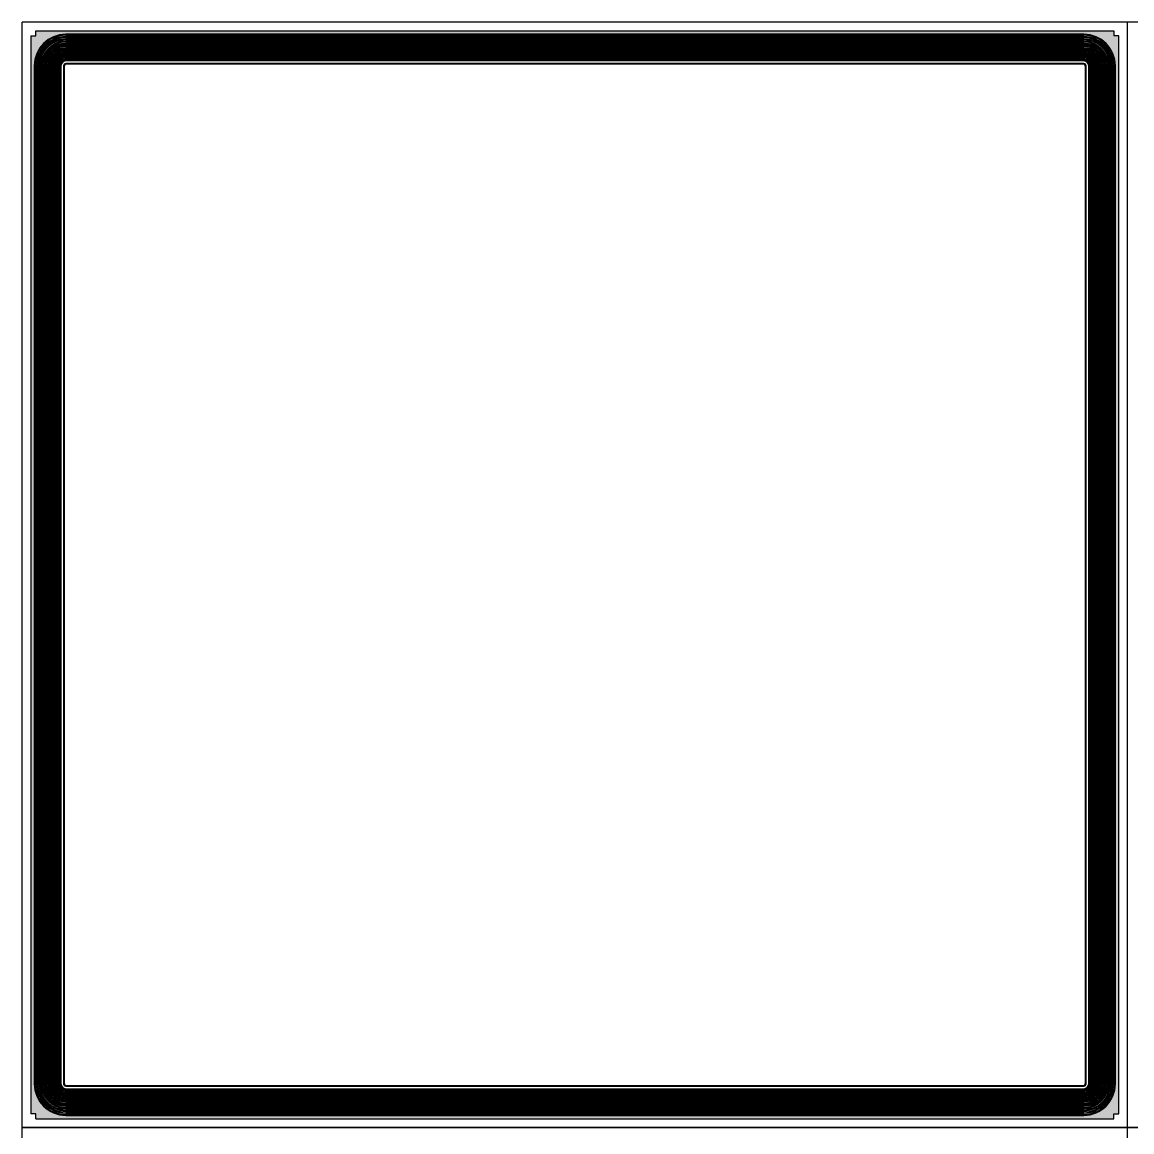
# Model space of a CAD drawing. Header units: millimetres. Extents: x -75 to 75, y -75 to 75.
# Drawn here: x 21.65 to 43.38, y -0.09 to 21.65 of the extents above; entities that cross this region are included whole.
import ezdxf

# ---------------------------------------------------------------- set-up
doc = ezdxf.new("R2010")
doc.units = ezdxf.units.MM
doc.layers.add('400AMET#2', color=9, linetype='Continuous')

msp = doc.modelspace()

# ---------------------------------------------------------------- hatches: boundary and pattern name
at = {"layer": '400AMET#2'}
h = msp.add_hatch(color=256, dxfattribs=at)
h.dxf.hatch_style = 1
h.paths.add_polyline_path([(21.92, 21.48), (21.92, 21.38), (21.82, 21.38), (21.82, 0.27), (21.92, 0.27), (21.92, 0.17), (43.03, 0.17), (43.03, 0.27), (43.13, 0.27), (43.13, 21.38), (43.03, 21.38), (43.03, 21.48)])
h.paths.add_polyline_path([(22.503, 21.413), (42.447, 21.413, -0.414214), (43.063, 20.797), (43.063, 0.853, -0.414214), (42.447, 0.237), (22.503, 0.237, -0.414214), (21.887, 0.853), (21.887, 20.797, -0.414214)], flags=16)
h.paths.add_polyline_path([(22.503, 21.393), (42.447, 21.393, -0.414214), (43.043, 20.797), (43.043, 0.853, -0.414214), (42.447, 0.257), (22.503, 0.257, -0.414214), (21.907, 0.853), (21.907, 20.797, -0.414214)], flags=0)
h.paths.add_polyline_path([(22.503, 21.367), (42.447, 21.367, -0.414214), (43.017, 20.797), (43.017, 0.853, -0.414214), (42.447, 0.283), (22.503, 0.283, -0.414214), (21.933, 0.853), (21.933, 20.797, -0.414214)], flags=0)
h.paths.add_polyline_path([(22.503, 21.347), (42.447, 21.347, -0.414214), (42.997, 20.797), (42.997, 0.853, -0.414214), (42.447, 0.303), (22.503, 0.303, -0.414214), (21.953, 0.853), (21.953, 20.797, -0.414214)], flags=0)
h.paths.add_polyline_path([(22.503, 21.323), (42.447, 21.323, -0.414214), (42.973, 20.797), (42.973, 0.853, -0.414214), (42.447, 0.327), (22.503, 0.327, -0.414214), (21.977, 0.853), (21.977, 20.797, -0.414214)], flags=0)
h.paths.add_polyline_path([(22.503, 21.303), (42.447, 21.303, -0.414214), (42.953, 20.797), (42.953, 0.853, -0.414214), (42.447, 0.347), (22.503, 0.347, -0.414214), (21.997, 0.853), (21.997, 20.797, -0.414214)], flags=0)
h.paths.add_polyline_path([(22.503, 21.279), (42.447, 21.279, -0.414214), (42.929, 20.797), (42.929, 0.853, -0.414214), (42.447, 0.371), (22.503, 0.371, -0.414214), (22.021, 0.853), (22.021, 20.797, -0.414214)], flags=0)
h.paths.add_polyline_path([(22.503, 21.259), (42.447, 21.259, -0.414214), (42.909, 20.797), (42.909, 0.853, -0.414214), (42.447, 0.391), (22.503, 0.391, -0.414214), (22.041, 0.853), (22.041, 20.797, -0.414214)], flags=0)
h.paths.add_polyline_path([(22.503, 21.235), (42.447, 21.235, -0.414214), (42.885, 20.797), (42.885, 0.853, -0.414214), (42.447, 0.415), (22.503, 0.415, -0.414214), (22.065, 0.853), (22.065, 20.797, -0.414214)], flags=0)
h.paths.add_polyline_path([(22.503, 21.215), (42.447, 21.215, -0.414214), (42.865, 20.797), (42.865, 0.853, -0.414214), (42.447, 0.435), (22.503, 0.435, -0.414214), (22.085, 0.853), (22.085, 20.797, -0.414214)], flags=0)
h.paths.add_polyline_path([(22.503, 21.193), (42.447, 21.193, -0.414214), (42.843, 20.797), (42.843, 0.853, -0.414214), (42.447, 0.457), (22.503, 0.457, -0.414214), (22.107, 0.853), (22.107, 20.797, -0.414214)], flags=0)
h.paths.add_polyline_path([(22.503, 21.173), (42.447, 21.173, -0.414214), (42.823, 20.797), (42.823, 0.853, -0.414214), (42.447, 0.477), (22.503, 0.477, -0.414214), (22.127, 0.853), (22.127, 20.797, -0.414214)], flags=0)
h.paths.add_polyline_path([(22.503, 21.151), (42.447, 21.151, -0.414214), (42.801, 20.797), (42.801, 0.853, -0.414214), (42.447, 0.499), (22.503, 0.499, -0.414214), (22.149, 0.853), (22.149, 20.797, -0.414214)], flags=0)
h.paths.add_polyline_path([(22.503, 21.131), (42.447, 21.131, -0.414214), (42.781, 20.797), (42.781, 0.853, -0.414214), (42.447, 0.519), (22.503, 0.519, -0.414214), (22.169, 0.853), (22.169, 20.797, -0.414214)], flags=0)
h.paths.add_polyline_path([(22.503, 21.109), (42.447, 21.109, -0.414214), (42.759, 20.797), (42.759, 0.853, -0.414214), (42.447, 0.541), (22.503, 0.541, -0.414214), (22.191, 0.853), (22.191, 20.797, -0.414214)], flags=0)
h.paths.add_polyline_path([(22.503, 21.089), (42.447, 21.089, -0.414214), (42.739, 20.797), (42.739, 0.853, -0.414214), (42.447, 0.561), (22.503, 0.561, -0.414214), (22.211, 0.853), (22.211, 20.797, -0.414214)], flags=0)
h.paths.add_polyline_path([(22.503, 21.071), (42.447, 21.071, -0.414214), (42.721, 20.797), (42.721, 0.853, -0.414214), (42.447, 0.579), (22.503, 0.579, -0.414214), (22.229, 0.853), (22.229, 20.797, -0.414214)], flags=0)
h.paths.add_polyline_path([(22.503, 21.051), (42.447, 21.051, -0.414214), (42.701, 20.797), (42.701, 0.853, -0.414214), (42.447, 0.599), (22.503, 0.599, -0.414214), (22.249, 0.853), (22.249, 20.797, -0.414214)], flags=0)
h.paths.add_polyline_path([(22.503, 21.033), (42.447, 21.033, -0.414214), (42.683, 20.797), (42.683, 0.853, -0.414214), (42.447, 0.617), (22.503, 0.617, -0.414214), (22.267, 0.853), (22.267, 20.797, -0.414214)], flags=0)
h.paths.add_polyline_path([(22.503, 21.013), (42.447, 21.013, -0.414214), (42.663, 20.797), (42.663, 0.853, -0.414214), (42.447, 0.637), (22.503, 0.637, -0.414214), (22.287, 0.853), (22.287, 20.797, -0.414214)], flags=0)
h.paths.add_polyline_path([(22.503, 20.995), (42.447, 20.995, -0.414214), (42.645, 20.797), (42.645, 0.853, -0.414214), (42.447, 0.655), (22.503, 0.655, -0.414214), (22.305, 0.853), (22.305, 20.797, -0.414214)], flags=0)
h.paths.add_polyline_path([(22.503, 20.975), (42.447, 20.975, -0.414214), (42.625, 20.797), (42.625, 0.853, -0.414214), (42.447, 0.675), (22.503, 0.675, -0.414214), (22.325, 0.853), (22.325, 20.797, -0.414214)], flags=0)
h.paths.add_polyline_path([(22.503, 20.96), (42.447, 20.96, -0.414214), (42.61, 20.797), (42.61, 0.853, -0.414214), (42.447, 0.69), (22.503, 0.69, -0.414214), (22.34, 0.853), (22.34, 20.797, -0.414214)], flags=0)
h.paths.add_polyline_path([(22.503, 20.94), (42.447, 20.94, -0.414214), (42.59, 20.797), (42.59, 0.853, -0.414214), (42.447, 0.71), (22.503, 0.71, -0.414214), (22.36, 0.853), (22.36, 20.797, -0.414214)], flags=0)
h.paths.add_polyline_path([(22.503, 20.925), (42.447, 20.925, -0.414214), (42.575, 20.797), (42.575, 0.853, -0.414214), (42.447, 0.725), (22.503, 0.725, -0.414214), (22.375, 0.853), (22.375, 20.797, -0.414214)], flags=0)
h.paths.add_polyline_path([(22.503, 20.905), (42.447, 20.905, -0.414214), (42.555, 20.797), (42.555, 0.853, -0.414214), (42.447, 0.745), (22.503, 0.745, -0.414214), (22.395, 0.853), (22.395, 20.797, -0.414214)], flags=0)
h.paths.add_polyline_path([(42.54, 20.89), (42.54, 0.76), (22.41, 0.76), (22.41, 20.89)], flags=0)
h.paths.add_polyline_path([(42.49, 20.84), (42.49, 0.81), (22.46, 0.81), (22.46, 20.84)], flags=0)
h.paths.add_polyline_path([(42.475, 20.825), (42.475, 0.825), (22.475, 0.825), (22.475, 20.825)], flags=0)
h.paths.add_polyline_path([(32.55, 20.797), (32.55, 20.647), (32.4, 20.647), (32.4, 20.797), (22.653, 20.797), (22.653, 20.647), (22.503, 20.647), (22.503, 10.9), (22.653, 10.9), (22.653, 10.75), (22.503, 10.75), (22.503, 1.003), (22.653, 1.003), (32.4, 0.853), (32.4, 1.003), (32.55, 1.003), (42.297, 0.853), (42.297, 1.003), (42.447, 1.003), (42.447, 10.75), (42.297, 10.75), (42.297, 10.9), (42.447, 10.9), (42.447, 20.647), (42.297, 20.647), (42.297, 20.797)], flags=0)
h = msp.add_hatch(color=256, dxfattribs=at)
h.dxf.hatch_style = 1
edge = h.paths.add_edge_path()
edge.add_arc((22.503, 0.853), 0.596, 180, 270)
edge.add_line((22.503, 0.257), (42.447, 0.257))
edge.add_arc((42.447, 0.853), 0.596, 270, 360)
edge.add_line((43.043, 0.853), (43.043, 20.797))
edge.add_arc((42.447, 20.797), 0.596, 360, 450)
edge.add_line((42.447, 21.393), (22.503, 21.393))
edge.add_arc((22.503, 20.797), 0.596, 90, 180)
edge.add_line((21.907, 20.797), (21.907, 0.853))
edge = h.paths.add_edge_path(flags=16)
edge.add_arc((22.503, 0.853), 0.57, 180, 270)
edge.add_line((22.503, 0.283), (42.447, 0.283))
edge.add_arc((42.447, 0.853), 0.57, 270, 360)
edge.add_line((43.017, 0.853), (43.017, 20.797))
edge.add_arc((42.447, 20.797), 0.57, 0, 90)
edge.add_line((42.447, 21.367), (22.503, 21.367))
edge.add_arc((22.503, 20.797), 0.57, 90, 180)
edge.add_line((21.933, 20.797), (21.933, 0.853))
h = msp.add_hatch(color=256, dxfattribs=at)
h.dxf.hatch_style = 1
edge = h.paths.add_edge_path()
edge.add_arc((22.503, 20.797), 0.55, 90, 180)
edge.add_line((21.953, 20.797), (21.953, 0.853))
edge.add_arc((22.503, 0.853), 0.55, 180, 270)
edge.add_line((22.503, 0.303), (42.447, 0.303))
edge.add_arc((42.447, 0.853), 0.55, 270, 360)
edge.add_line((42.997, 0.853), (42.997, 20.797))
edge.add_arc((42.447, 20.797), 0.55, 360, 450)
edge.add_line((42.447, 21.347), (22.503, 21.347))
edge = h.paths.add_edge_path(flags=16)
edge.add_arc((22.503, 20.797), 0.526, 90, 180)
edge.add_line((21.977, 20.797), (21.977, 0.853))
edge.add_arc((22.503, 0.853), 0.526, 180, 270)
edge.add_line((22.503, 0.327), (42.447, 0.327))
edge.add_arc((42.447, 0.853), 0.526, 270, 360)
edge.add_line((42.973, 0.853), (42.973, 20.797))
edge.add_arc((42.447, 20.797), 0.526, 360, 450)
edge.add_line((42.447, 21.323), (22.503, 21.323))
h = msp.add_hatch(color=256, dxfattribs=at)
h.dxf.hatch_style = 1
edge = h.paths.add_edge_path()
edge.add_arc((22.503, 0.853), 0.506, 180, 270)
edge.add_line((22.503, 0.347), (42.447, 0.347))
edge.add_arc((42.447, 0.853), 0.506, 270, 360)
edge.add_line((42.953, 0.853), (42.953, 20.797))
edge.add_arc((42.447, 20.797), 0.506, 360, 450)
edge.add_line((42.447, 21.303), (22.503, 21.303))
edge.add_arc((22.503, 20.797), 0.506, 90, 180)
edge.add_line((21.997, 20.797), (21.997, 0.853))
edge = h.paths.add_edge_path(flags=16)
edge.add_arc((22.503, 0.853), 0.482, 180, 270)
edge.add_line((22.503, 0.371), (42.447, 0.371))
edge.add_arc((42.447, 0.853), 0.482, 270, 360)
edge.add_line((42.929, 0.853), (42.929, 20.797))
edge.add_arc((42.447, 20.797), 0.482, 360, 450)
edge.add_line((42.447, 21.279), (22.503, 21.279))
edge.add_arc((22.503, 20.797), 0.482, 90, 180)
edge.add_line((22.021, 20.797), (22.021, 0.853))
h = msp.add_hatch(color=256, dxfattribs=at)
h.dxf.hatch_style = 1
edge = h.paths.add_edge_path()
edge.add_arc((22.503, 20.797), 0.462, 90, 180)
edge.add_line((22.041, 20.797), (22.041, 0.853))
edge.add_arc((22.503, 0.853), 0.462, 180, 270)
edge.add_line((22.503, 0.391), (42.447, 0.391))
edge.add_arc((42.447, 0.853), 0.462, 270, 360)
edge.add_line((42.909, 0.853), (42.909, 20.797))
edge.add_arc((42.447, 20.797), 0.462, 360, 450)
edge.add_line((42.447, 21.259), (22.503, 21.259))
edge = h.paths.add_edge_path(flags=16)
edge.add_arc((22.503, 20.797), 0.438, 90, 180)
edge.add_line((22.065, 20.797), (22.065, 0.853))
edge.add_arc((22.503, 0.853), 0.438, 180, 270)
edge.add_line((22.503, 0.415), (42.447, 0.415))
edge.add_arc((42.447, 0.853), 0.438, 270, 360)
edge.add_line((42.885, 0.853), (42.885, 20.797))
edge.add_arc((42.447, 20.797), 0.438, 360, 450)
edge.add_line((42.447, 21.235), (22.503, 21.235))
h = msp.add_hatch(color=256, dxfattribs=at)
h.dxf.hatch_style = 1
edge = h.paths.add_edge_path()
edge.add_arc((22.503, 0.853), 0.418, 180, 270)
edge.add_line((22.503, 0.435), (42.447, 0.435))
edge.add_arc((42.447, 0.853), 0.418, 270, 360)
edge.add_line((42.865, 0.853), (42.865, 20.797))
edge.add_arc((42.447, 20.797), 0.418, 0, 90)
edge.add_line((42.447, 21.215), (22.503, 21.215))
edge.add_arc((22.503, 20.797), 0.418, 90, 180)
edge.add_line((22.085, 20.797), (22.085, 0.853))
edge = h.paths.add_edge_path(flags=16)
edge.add_arc((22.503, 0.853), 0.396, 180, 270)
edge.add_line((22.503, 0.457), (42.447, 0.457))
edge.add_arc((42.447, 0.853), 0.396, 270, 360)
edge.add_line((42.843, 0.853), (42.843, 20.797))
edge.add_arc((42.447, 20.797), 0.396, 0, 90)
edge.add_line((42.447, 21.193), (22.503, 21.193))
edge.add_arc((22.503, 20.797), 0.396, 90, 180)
edge.add_line((22.107, 20.797), (22.107, 0.853))
h = msp.add_hatch(color=256, dxfattribs=at)
h.dxf.hatch_style = 1
edge = h.paths.add_edge_path(flags=16)
edge.add_arc((42.447, 0.853), 0.354, 270, 360)
edge.add_line((42.801, 0.853), (42.801, 20.797))
edge.add_arc((42.447, 20.797), 0.354, 0, 90)
edge.add_line((42.447, 21.151), (22.503, 21.151))
edge.add_arc((22.503, 20.797), 0.354, 90, 180)
edge.add_line((22.149, 20.797), (22.149, 0.853))
edge.add_arc((22.503, 0.853), 0.354, 180, 270)
edge.add_line((22.503, 0.499), (42.447, 0.499))
edge = h.paths.add_edge_path()
edge.add_arc((42.447, 0.853), 0.376, 270, 360)
edge.add_line((42.823, 0.853), (42.823, 20.797))
edge.add_arc((42.447, 20.797), 0.376, 0, 90)
edge.add_line((42.447, 21.173), (22.503, 21.173))
edge.add_arc((22.503, 20.797), 0.376, 90, 180)
edge.add_line((22.127, 20.797), (22.127, 0.853))
edge.add_arc((22.503, 0.853), 0.376, 180, 270)
edge.add_line((22.503, 0.477), (42.447, 0.477))
h = msp.add_hatch(color=256, dxfattribs=at)
h.dxf.hatch_style = 1
edge = h.paths.add_edge_path(flags=16)
edge.add_arc((42.447, 20.797), 0.312, 0, 90)
edge.add_line((42.447, 21.109), (22.503, 21.109))
edge.add_arc((22.503, 20.797), 0.312, 90, 180)
edge.add_line((22.191, 20.797), (22.191, 0.853))
edge.add_arc((22.503, 0.853), 0.312, 180, 270)
edge.add_line((22.503, 0.541), (42.447, 0.541))
edge.add_arc((42.447, 0.853), 0.312, 270, 360)
edge.add_line((42.759, 0.853), (42.759, 20.797))
edge = h.paths.add_edge_path()
edge.add_arc((42.447, 20.797), 0.334, 0, 90)
edge.add_line((42.447, 21.131), (22.503, 21.131))
edge.add_arc((22.503, 20.797), 0.334, 90, 180)
edge.add_line((22.169, 20.797), (22.169, 0.853))
edge.add_arc((22.503, 0.853), 0.334, 180, 270)
edge.add_line((22.503, 0.519), (42.447, 0.519))
edge.add_arc((42.447, 0.853), 0.334, 270, 360)
edge.add_line((42.781, 0.853), (42.781, 20.797))
h = msp.add_hatch(color=256, dxfattribs=at)
h.dxf.hatch_style = 1
edge = h.paths.add_edge_path(flags=16)
edge.add_arc((42.447, 0.853), 0.274, 270, 360)
edge.add_line((42.721, 0.853), (42.721, 20.797))
edge.add_arc((42.447, 20.797), 0.274, 0, 90)
edge.add_line((42.447, 21.071), (22.503, 21.071))
edge.add_arc((22.503, 20.797), 0.274, 90, 180)
edge.add_line((22.229, 20.797), (22.229, 0.853))
edge.add_arc((22.503, 0.853), 0.274, 180, 270)
edge.add_line((22.503, 0.579), (42.447, 0.579))
edge = h.paths.add_edge_path()
edge.add_arc((42.447, 0.853), 0.292, 270, 360)
edge.add_line((42.739, 0.853), (42.739, 20.797))
edge.add_arc((42.447, 20.797), 0.292, 0, 90)
edge.add_line((42.447, 21.089), (22.503, 21.089))
edge.add_arc((22.503, 20.797), 0.292, 90, 180)
edge.add_line((22.211, 20.797), (22.211, 0.853))
edge.add_arc((22.503, 0.853), 0.292, 180, 270)
edge.add_line((22.503, 0.561), (42.447, 0.561))
h = msp.add_hatch(color=256, dxfattribs=at)
h.dxf.hatch_style = 1
edge = h.paths.add_edge_path(flags=16)
edge.add_arc((42.447, 20.797), 0.236, 0, 90)
edge.add_line((42.447, 21.033), (22.503, 21.033))
edge.add_arc((22.503, 20.797), 0.236, 90, 180)
edge.add_line((22.267, 20.797), (22.267, 0.853))
edge.add_arc((22.503, 0.853), 0.236, 180, 270)
edge.add_line((22.503, 0.617), (42.447, 0.617))
edge.add_arc((42.447, 0.853), 0.236, 270, 360)
edge.add_line((42.683, 0.853), (42.683, 20.797))
edge = h.paths.add_edge_path()
edge.add_arc((42.447, 20.797), 0.254, 0, 90)
edge.add_line((42.447, 21.051), (22.503, 21.051))
edge.add_arc((22.503, 20.797), 0.254, 90, 180)
edge.add_line((22.249, 20.797), (22.249, 0.853))
edge.add_arc((22.503, 0.853), 0.254, 180, 270)
edge.add_line((22.503, 0.599), (42.447, 0.599))
edge.add_arc((42.447, 0.853), 0.254, 270, 360)
edge.add_line((42.701, 0.853), (42.701, 20.797))
h = msp.add_hatch(color=256, dxfattribs=at)
h.dxf.hatch_style = 1
edge = h.paths.add_edge_path()
edge.add_arc((42.447, 0.853), 0.216, 270, 360)
edge.add_line((42.663, 0.853), (42.663, 20.797))
edge.add_arc((42.447, 20.797), 0.216, 0, 90)
edge.add_line((42.447, 21.013), (22.503, 21.013))
edge.add_arc((22.503, 20.797), 0.216, 90, 180)
edge.add_line((22.287, 20.797), (22.287, 0.853))
edge.add_arc((22.503, 0.853), 0.216, 180, 270)
edge.add_line((22.503, 0.637), (42.447, 0.637))
edge = h.paths.add_edge_path(flags=16)
edge.add_arc((42.447, 0.853), 0.198, 270, 360)
edge.add_line((42.645, 0.853), (42.645, 20.797))
edge.add_arc((42.447, 20.797), 0.198, 0, 90)
edge.add_line((42.447, 20.995), (22.503, 20.995))
edge.add_arc((22.503, 20.797), 0.198, 90, 180)
edge.add_line((22.305, 20.797), (22.305, 0.853))
edge.add_arc((22.503, 0.853), 0.198, 180, 270)
edge.add_line((22.503, 0.655), (42.447, 0.655))
h = msp.add_hatch(color=256, dxfattribs=at)
h.dxf.hatch_style = 1
edge = h.paths.add_edge_path(flags=16)
edge.add_arc((22.503, 0.853), 0.163, 180, 270)
edge.add_line((22.503, 0.69), (42.447, 0.69))
edge.add_arc((42.447, 0.853), 0.163, 270, 360)
edge.add_line((42.61, 0.853), (42.61, 20.797))
edge.add_arc((42.447, 20.797), 0.163, 0, 90)
edge.add_line((42.447, 20.96), (22.503, 20.96))
edge.add_arc((22.503, 20.797), 0.163, 90, 180)
edge.add_line((22.34, 20.797), (22.34, 0.853))
edge = h.paths.add_edge_path()
edge.add_arc((22.503, 0.853), 0.178, 180, 270)
edge.add_line((22.503, 0.675), (42.447, 0.675))
edge.add_arc((42.447, 0.853), 0.178, 270, 360)
edge.add_line((42.625, 0.853), (42.625, 20.797))
edge.add_arc((42.447, 20.797), 0.178, 0, 90)
edge.add_line((42.447, 20.975), (22.503, 20.975))
edge.add_arc((22.503, 20.797), 0.178, 90, 180)
edge.add_line((22.325, 20.797), (22.325, 0.853))
h = msp.add_hatch(color=256, dxfattribs=at)
h.dxf.hatch_style = 1
edge = h.paths.add_edge_path()
edge.add_line((22.36, 20.797), (22.36, 0.853))
edge.add_arc((22.503, 0.853), 0.143, 180, 270)
edge.add_line((22.503, 0.71), (42.447, 0.71))
edge.add_arc((42.447, 0.853), 0.143, 270, 360)
edge.add_line((42.59, 0.853), (42.59, 20.797))
edge.add_arc((42.447, 20.797), 0.143, 0, 90)
edge.add_line((42.447, 20.94), (22.503, 20.94))
edge.add_arc((22.503, 20.797), 0.143, 90, 180)
edge = h.paths.add_edge_path(flags=16)
edge.add_line((22.375, 20.797), (22.375, 0.853))
edge.add_arc((22.503, 0.853), 0.128, 180, 270)
edge.add_line((22.503, 0.725), (42.447, 0.725))
edge.add_arc((42.447, 0.853), 0.128, 270, 360)
edge.add_line((42.575, 0.853), (42.575, 20.797))
edge.add_arc((42.447, 20.797), 0.128, 0, 90)
edge.add_line((42.447, 20.925), (22.503, 20.925))
edge.add_arc((22.503, 20.797), 0.128, 90, 180)
h = msp.add_hatch(color=256, dxfattribs=at)
h.dxf.hatch_style = 1
edge = h.paths.add_edge_path(flags=16)
edge.add_arc((22.503, 0.853), 0.093, 180, 270)
edge.add_line((22.503, 0.76), (42.447, 0.76))
edge.add_arc((42.447, 0.853), 0.093, 270, 360)
edge.add_line((42.54, 0.853), (42.54, 20.797))
edge.add_arc((42.447, 20.797), 0.093, 0, 90)
edge.add_line((42.447, 20.89), (22.503, 20.89))
edge.add_arc((22.503, 20.797), 0.093, 90, 180)
edge.add_line((22.41, 20.797), (22.41, 0.853))
edge = h.paths.add_edge_path()
edge.add_arc((22.503, 0.853), 0.108, 180, 270)
edge.add_line((22.503, 0.745), (42.447, 0.745))
edge.add_arc((42.447, 0.853), 0.108, 270, 360)
edge.add_line((42.555, 0.853), (42.555, 20.797))
edge.add_arc((42.447, 20.797), 0.108, 0, 90)
edge.add_line((42.447, 20.905), (22.503, 20.905))
edge.add_arc((22.503, 20.797), 0.108, 90, 180)
edge.add_line((22.395, 20.797), (22.395, 0.853))
h = msp.add_hatch(color=256, dxfattribs=at)
h.dxf.hatch_style = 1
edge = h.paths.add_edge_path(flags=16)
edge.add_arc((22.503, 20.797), 0.028, 90, 180)
edge.add_line((22.475, 20.797), (22.475, 0.853))
edge.add_arc((22.503, 0.853), 0.028, 180, 270)
edge.add_line((22.503, 0.825), (42.447, 0.825))
edge.add_arc((42.447, 0.853), 0.028, 270, 360)
edge.add_line((42.475, 0.853), (42.475, 20.797))
edge.add_arc((42.447, 20.797), 0.028, 0, 90)
edge.add_line((42.447, 20.825), (22.503, 20.825))
edge = h.paths.add_edge_path()
edge.add_arc((22.503, 20.797), 0.043, 90, 180)
edge.add_line((22.46, 20.797), (22.46, 0.853))
edge.add_arc((22.503, 0.853), 0.043, 180, 270)
edge.add_line((22.503, 0.81), (42.447, 0.81))
edge.add_arc((42.447, 0.853), 0.043, 270, 360)
edge.add_line((42.49, 0.853), (42.49, 20.797))
edge.add_arc((42.447, 20.797), 0.043, 0, 90)
edge.add_line((42.447, 20.84), (22.503, 20.84))

# ---------------------------------------------------------------- linework, layer by layer
for p, q in [((43.3, 21.65), (21.65, 21.65)), ((21.65, 0), (21.65, 21.65)), ((43.3, 0), (43.3, 21.65)), ((64.95, 21.65), (43.3, 21.65)), ((43.3, 0), (43.3, 21.65)), ((43.3, 0), (21.65, 0)), ((21.65, -21.65), (21.65, 0)), ((21.65, 0), (43.3, 0)), ((43.3, -21.65), (43.3, 0)), ((64.95, 0), (43.3, 0)), ((43.3, -21.65), (43.3, 0)), ((43.3, 0), (64.95, 0))]:
    msp.add_line(p, q)
msp.add_circle((0, 0), 75)
for p, q in [((21.82, 21.38), (21.92, 21.38)), ((21.82, 21.38), (21.82, 0.27)), ((21.92, 21.38), (21.92, 21.48)), ((21.92, 21.48), (43.03, 21.48)), ((42.447, 21.413), (22.503, 21.413)), ((42.447, 21.393), (22.503, 21.393)), ((42.447, 21.367), (22.503, 21.367)), ((42.447, 21.347), (22.503, 21.347)), ((42.447, 21.323), (22.503, 21.323)), ((42.447, 21.303), (22.503, 21.303)), ((43.03, 21.48), (43.03, 21.38)), ((43.13, 21.38), (43.03, 21.38)), ((43.13, 0.27), (43.13, 21.38)), ((42.447, 21.279), (22.503, 21.279)), ((42.447, 21.259), (22.503, 21.259)), ((42.447, 21.235), (22.503, 21.235)), ((42.447, 21.215), (22.503, 21.215)), ((42.447, 21.193), (22.503, 21.193)), ((42.447, 21.173), (22.503, 21.173)), ((42.447, 21.151), (22.503, 21.151)), ((42.447, 21.131), (22.503, 21.131)), ((42.447, 21.109), (22.503, 21.109)), ((42.447, 21.089), (22.503, 21.089)), ((42.447, 21.071), (22.503, 21.071)), ((42.447, 21.051), (22.503, 21.051)), ((42.447, 21.033), (22.503, 21.033)), ((42.447, 21.013), (22.503, 21.013)), ((42.447, 20.995), (22.503, 20.995)), ((42.447, 20.975), (22.503, 20.975)), ((42.447, 20.96), (22.503, 20.96)), ((42.447, 20.94), (22.503, 20.94)), ((42.447, 20.925), (22.503, 20.925)), ((42.447, 20.905), (22.503, 20.905)), ((42.447, 20.89), (22.503, 20.89)), ((21.887, 20.797), (21.887, 0.853)), ((21.907, 20.797), (21.907, 0.853)), ((21.933, 20.797), (21.933, 0.853)), ((21.953, 20.797), (21.953, 0.853)), ((21.977, 20.797), (21.977, 0.853)), ((21.997, 20.797), (21.997, 0.853)), ((22.021, 20.797), (22.021, 0.853)), ((22.041, 20.797), (22.041, 0.853)), ((22.065, 20.797), (22.065, 0.853)), ((22.085, 20.797), (22.085, 0.853)), ((22.107, 20.797), (22.107, 0.853)), ((22.127, 20.797), (22.127, 0.853)), ((22.149, 20.797), (22.149, 0.853)), ((22.169, 20.797), (22.169, 0.853)), ((22.191, 20.797), (22.191, 0.853)), ((22.211, 20.797), (22.211, 0.853)), ((22.229, 20.797), (22.229, 0.853)), ((22.249, 20.797), (22.249, 0.853)), ((22.267, 20.797), (22.267, 0.853)), ((22.287, 20.797), (22.287, 0.853)), ((22.305, 20.797), (22.305, 0.853)), ((22.325, 20.797), (22.325, 0.853)), ((22.34, 20.797), (22.34, 0.853)), ((22.36, 20.797), (22.36, 0.853)), ((22.375, 20.797), (22.375, 0.853)), ((22.395, 20.797), (22.395, 0.853)), ((22.41, 20.797), (22.41, 0.853)), ((22.46, 20.797), (22.46, 0.853)), ((22.475, 20.797), (22.475, 0.853)), ((42.447, 20.84), (22.503, 20.84)), ((42.447, 20.825), (22.503, 20.825)), ((42.475, 0.853), (42.475, 20.797)), ((42.49, 0.853), (42.49, 20.797)), ((42.54, 0.853), (42.54, 20.797)), ((42.555, 0.853), (42.555, 20.797)), ((42.575, 0.853), (42.575, 20.797)), ((42.59, 0.853), (42.59, 20.797)), ((42.61, 0.853), (42.61, 20.797)), ((42.625, 0.853), (42.625, 20.797)), ((42.645, 0.853), (42.645, 20.797)), ((42.663, 0.853), (42.663, 20.797)), ((42.683, 0.853), (42.683, 20.797)), ((42.701, 0.853), (42.701, 20.797)), ((42.721, 0.853), (42.721, 20.797)), ((42.739, 0.853), (42.739, 20.797)), ((42.759, 0.853), (42.759, 20.797)), ((42.781, 0.853), (42.781, 20.797)), ((42.801, 0.853), (42.801, 20.797)), ((42.823, 0.853), (42.823, 20.797)), ((42.843, 0.853), (42.843, 20.797)), ((42.865, 0.853), (42.865, 20.797)), ((42.885, 0.853), (42.885, 20.797)), ((42.909, 0.853), (42.909, 20.797)), ((42.929, 0.853), (42.929, 20.797)), ((42.953, 0.853), (42.953, 20.797)), ((42.973, 0.853), (42.973, 20.797)), ((42.997, 0.853), (42.997, 20.797)), ((43.017, 0.853), (43.017, 20.797)), ((43.043, 0.853), (43.043, 20.797)), ((43.063, 0.853), (43.063, 20.797)), ((22.503, 0.825), (42.447, 0.825)), ((22.503, 0.81), (42.447, 0.81)), ((22.503, 0.76), (42.447, 0.76)), ((22.503, 0.745), (42.447, 0.745)), ((22.503, 0.725), (42.447, 0.725)), ((22.503, 0.71), (42.447, 0.71)), ((22.503, 0.69), (42.447, 0.69)), ((22.503, 0.675), (42.447, 0.675)), ((22.503, 0.655), (42.447, 0.655)), ((22.503, 0.637), (42.447, 0.637)), ((22.503, 0.617), (42.447, 0.617)), ((22.503, 0.599), (42.447, 0.599)), ((22.503, 0.579), (42.447, 0.579)), ((22.503, 0.561), (42.447, 0.561)), ((22.503, 0.541), (42.447, 0.541)), ((22.503, 0.519), (42.447, 0.519)), ((22.503, 0.499), (42.447, 0.499)), ((22.503, 0.477), (42.447, 0.477)), ((22.503, 0.457), (42.447, 0.457)), ((22.503, 0.435), (42.447, 0.435)), ((21.92, 0.27), (21.82, 0.27)), ((21.92, 0.17), (21.92, 0.27)), ((22.503, 0.415), (42.447, 0.415)), ((22.503, 0.391), (42.447, 0.391)), ((22.503, 0.371), (42.447, 0.371)), ((22.503, 0.347), (42.447, 0.347)), ((22.503, 0.327), (42.447, 0.327)), ((22.503, 0.303), (42.447, 0.303)), ((22.503, 0.283), (42.447, 0.283)), ((22.503, 0.257), (42.447, 0.257)), ((22.503, 0.237), (42.447, 0.237)), ((43.03, 0.17), (43.03, 0.27)), ((43.03, 0.27), (43.13, 0.27)), ((21.92, 0.17), (43.03, 0.17))]:
    msp.add_line(p, q, dxfattribs=at)
for centre, radius, start, end in [((22.503, 20.797), 0.616, 90, 180), ((22.503, 20.797), 0.596, 90, 180), ((22.503, 20.797), 0.57, 90, 180), ((22.503, 20.797), 0.55, 90, 180), ((22.503, 20.797), 0.526, 90, 180), ((22.503, 20.797), 0.506, 90, 180), ((42.447, 20.797), 0.616, 360, 90), ((42.447, 20.797), 0.596, 360, 90), ((42.447, 20.797), 0.57, 0, 90), ((42.447, 20.797), 0.55, 360, 90), ((42.447, 20.797), 0.526, 360, 90), ((42.447, 20.797), 0.506, 360, 90), ((22.503, 20.797), 0.482, 90, 180), ((22.503, 20.797), 0.462, 90, 180), ((22.503, 20.797), 0.438, 90, 180), ((22.503, 20.797), 0.418, 90, 180), ((22.503, 20.797), 0.396, 90, 180), ((22.503, 20.797), 0.376, 90, 180), ((22.503, 20.797), 0.354, 90, 180), ((22.503, 20.797), 0.334, 90, 180), ((22.503, 20.797), 0.312, 90, 180), ((22.503, 20.797), 0.292, 90, 180), ((42.447, 20.797), 0.482, 360, 90), ((42.447, 20.797), 0.462, 360, 90), ((42.447, 20.797), 0.438, 360, 90), ((42.447, 20.797), 0.418, 0, 90), ((42.447, 20.797), 0.396, 0, 90), ((42.447, 20.797), 0.376, 0, 90), ((42.447, 20.797), 0.354, 0, 90), ((42.447, 20.797), 0.334, 0, 90), ((42.447, 20.797), 0.312, 0, 90), ((42.447, 20.797), 0.292, 0, 90), ((22.503, 20.797), 0.274, 90, 180), ((22.503, 20.797), 0.254, 90, 180), ((22.503, 20.797), 0.236, 90, 180), ((22.503, 20.797), 0.216, 90, 180), ((22.503, 20.797), 0.198, 90, 180), ((22.503, 20.797), 0.178, 90, 180), ((22.503, 20.797), 0.163, 90, 180), ((22.503, 20.797), 0.143, 90, 180), ((22.503, 20.797), 0.128, 90, 180), ((22.503, 20.797), 0.108, 90, 180), ((22.503, 20.797), 0.093, 90, 180), ((42.447, 20.797), 0.274, 0, 90), ((42.447, 20.797), 0.254, 0, 90), ((42.447, 20.797), 0.236, 0, 90), ((42.447, 20.797), 0.216, 0, 90), ((42.447, 20.797), 0.198, 0, 90), ((42.447, 20.797), 0.178, 0, 90), ((42.447, 20.797), 0.163, 0, 90), ((42.447, 20.797), 0.143, 0, 90), ((42.447, 20.797), 0.128, 0, 90), ((42.447, 20.797), 0.108, 0, 90), ((42.447, 20.797), 0.093, 0, 90), ((22.503, 20.797), 0.043, 90, 180), ((22.503, 20.797), 0.028, 90, 180), ((42.447, 20.797), 0.043, 0, 90), ((42.447, 20.797), 0.028, 0, 90), ((22.503, 0.853), 0.616, 180, 270), ((22.503, 0.853), 0.596, 180, 270), ((22.503, 0.853), 0.57, 180, 270), ((22.503, 0.853), 0.55, 180, 270), ((22.503, 0.853), 0.526, 180, 270), ((22.503, 0.853), 0.506, 180, 270), ((22.503, 0.853), 0.482, 180, 270), ((22.503, 0.853), 0.462, 180, 270), ((22.503, 0.853), 0.438, 180, 270), ((22.503, 0.853), 0.418, 180, 270), ((22.503, 0.853), 0.396, 180, 270), ((22.503, 0.853), 0.376, 180, 270), ((22.503, 0.853), 0.354, 180, 270), ((22.503, 0.853), 0.334, 180, 270), ((22.503, 0.853), 0.312, 180, 270), ((22.503, 0.853), 0.292, 180, 270), ((22.503, 0.853), 0.274, 180, 270), ((22.503, 0.853), 0.254, 180, 270), ((22.503, 0.853), 0.236, 180, 270), ((22.503, 0.853), 0.216, 180, 270), ((22.503, 0.853), 0.198, 180, 270), ((22.503, 0.853), 0.178, 180, 270), ((22.503, 0.853), 0.163, 180, 270), ((22.503, 0.853), 0.143, 180, 270), ((22.503, 0.853), 0.128, 180, 270), ((22.503, 0.853), 0.108, 180, 270), ((22.503, 0.853), 0.093, 180, 270), ((22.503, 0.853), 0.043, 180, 270), ((22.503, 0.853), 0.028, 180, 270), ((42.447, 0.853), 0.376, 270, 0), ((42.447, 0.853), 0.312, 270, 0), ((42.447, 0.853), 0.198, 270, 0), ((42.447, 0.853), 0.163, 270, 0), ((42.447, 0.853), 0.108, 270, 0), ((42.447, 0.853), 0.143, 270, 0), ((42.447, 0.853), 0.178, 270, 0), ((42.447, 0.853), 0.216, 270, 0), ((42.447, 0.853), 0.254, 270, 0), ((42.447, 0.853), 0.292, 270, 0), ((42.447, 0.853), 0.334, 270, 0), ((42.447, 0.853), 0.396, 270, 0), ((42.447, 0.853), 0.354, 270, 0), ((42.447, 0.853), 0.274, 270, 0), ((42.447, 0.853), 0.236, 270, 0), ((42.447, 0.853), 0.128, 270, 0), ((42.447, 0.853), 0.093, 270, 0), ((42.447, 0.853), 0.043, 270, 0), ((42.447, 0.853), 0.028, 270, 0), ((42.447, 0.853), 0.418, 270, 0), ((42.447, 0.853), 0.438, 270, 0), ((42.447, 0.853), 0.462, 270, 0), ((42.447, 0.853), 0.482, 270, 0), ((42.447, 0.853), 0.506, 270, 360), ((42.447, 0.853), 0.526, 270, 360), ((42.447, 0.853), 0.55, 270, 0), ((42.447, 0.853), 0.57, 270, 0), ((42.447, 0.853), 0.596, 270, 0), ((42.447, 0.853), 0.616, 270, 0)]:
    msp.add_arc(centre, radius, start, end, dxfattribs=at)

doc.saveas('drawing.dxf')
